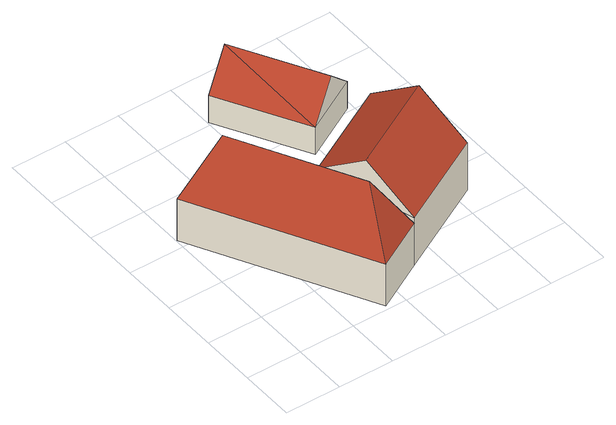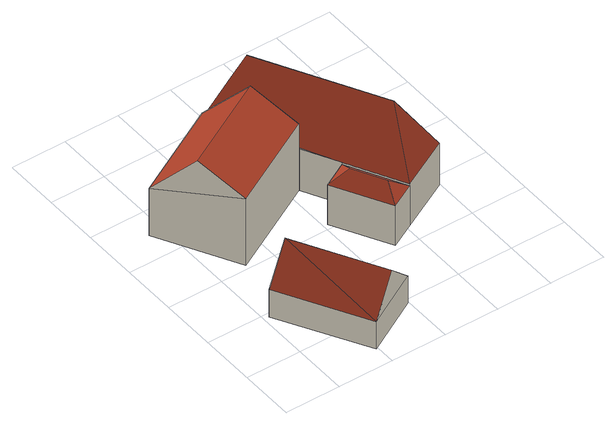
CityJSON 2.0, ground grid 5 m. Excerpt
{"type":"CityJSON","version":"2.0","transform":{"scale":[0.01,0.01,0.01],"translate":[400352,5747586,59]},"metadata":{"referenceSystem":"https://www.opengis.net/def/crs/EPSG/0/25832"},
"CityObjects":{
"building1":{"type":"Building","attributes":{"Gemeindeschluessel":"05515000","Geometrietyp2DReferenz":"3000","function":"31001_1000"},"address":[{"country":"Germany","locality":"Münster","thoroughfareNumber":"960","thoroughfareName":"Kappenberger Damm"}],"children":["building1-1","building1-2","building1-3"]},
"building1-1":{"type":"BuildingPart","attributes":{"roofType":"5000","measuredHeight":5.12},"parents":["building1"],"geometry":[{"type":"Solid","lod":"2","boundaries":[[[[0,1,2,3]],[[4,5,1,0]],[[6,7,5,4]],[[6,4,8]],[[8,4,0,9]],[[0,3,9]],[[9,3,6,8]],[[1,5,7,2]],[[7,6,3,2]]]],"semantics":{"surfaces":[{"type":"WallSurface"},{"type":"RoofSurface"},{"type":"GroundSurface"},{"type":"ClosureSurface"}],"values":[[0,0,0,1,1,1,1,2,3]]}}]},
"building1-2":{"type":"BuildingPart","attributes":{"roofType":"3100","measuredHeight":9.06},"parents":["building1"],"geometry":[{"type":"Solid","lod":"2","boundaries":[[[[10,11,12,13,14]],[[15,16,11,10]],[[17,18,19,16,15]],[[10,20,15]],[[17,21,14]],[[14,21,20,10]],[[15,20,21,17]],[[11,16,19,12]],[[18,17,14,13]],[[12,19,18,13]]]],"semantics":{"surfaces":[{"type":"WallSurface"},{"type":"RoofSurface"},{"type":"GroundSurface"},{"type":"ClosureSurface"}],"values":[[0,0,0,0,0,1,1,2,0,3]]}}]},
"building1-3":{"type":"BuildingPart","attributes":{"roofType":"5000","measuredHeight":9.58},"parents":["building1"],"geometry":[{"type":"Solid","lod":"2","boundaries":[[[[22,23,24,25]],[[26,3,2,23,22]],[[27,28,7,6,29]],[[13,12,28,27]],[[25,24,19,18]],[[26,22,30]],[[30,22,25,31]],[[25,18,31]],[[13,32,29,26,30,31,18]],[[32,27,29]],[[32,13,27]],[[23,2,7,28,12,19,24]],[[3,26,29,6]],[[7,2,3,6]],[[12,13,18,19]]]],"semantics":{"surfaces":[{"type":"WallSurface"},{"type":"RoofSurface"},{"type":"GroundSurface"},{"type":"ClosureSurface"}],"values":[[0,0,0,0,0,1,1,1,1,0,0,2,0,3,3]]}}]},
"building2":{"type":"Building","attributes":{"Gemeindeschluessel":"05515000","Geometrietyp2DReferenz":"3000","function":"31001_2460","roofType":"3100","measuredHeight":5.65},"geometry":[{"type":"Solid","lod":"2","boundaries":[[[[33,34,35,36]],[[37,38,34,33]],[[39,40,38,37]],[[36,35,40,39]],[[33,41,37]],[[39,42,36]],[[36,42,41]],[[41,33,36]],[[42,39,37]],[[37,41,42]],[[34,38,40,35]]]],"semantics":{"surfaces":[{"type":"WallSurface"},{"type":"RoofSurface"},{"type":"GroundSurface"}],"values":[[0,0,0,0,0,0,1,1,1,1,2]]}}]}
},
"vertices":[
[691,1949,402],[691,1949,1],[465,1830,1],[465,1830,402],[962,1446,402],[962,1446,1],[736,1322,402],[736,1322,1],[788,1497,513],[638,1777,512],
[1742,1456,674],[1742,1456,1],[905,1005,1],[905,1005,422],[905,1005,674],[2128,739,477],[2128,739,1],[1289,286,477],[1289,286,422],[1289,286,1],[1935,1098,907],[1097,646,907],
[8,1587,422],[8,1587,1],[839,38,1],[839,38,422],[465,1830,422],[902,1004,422],[902,1004,1],[736,1322,422],[359,1480,959],[943,389,956],[902,1004,429],
[1008,2534,274],[1008,2534,0],[1442,1752,0],[1442,1752,274],[1516,2815,274],[1516,2815,0],[1949,2033,274],[1949,2033,0],[1262,2674,565],[1696,1892,565]
]}
